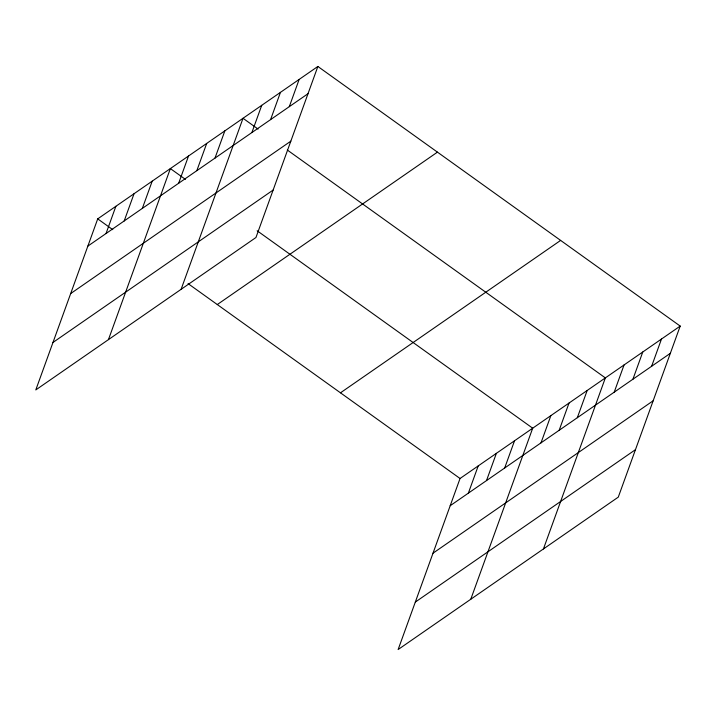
<?xml version="1.0" encoding="UTF-8"?>
<svg xmlns="http://www.w3.org/2000/svg" width="716" height="716" viewBox="0 0 716 716"><rect width="100%" height="100%" fill="white"/><g stroke="black" fill="none" stroke-linecap="round" stroke-linejoin="round"><path stroke-width="1.07" d="M317.868 66.463L97.716 218.872L35.8 389.916L255.952 237.506L317.868 66.463L680.2 326.084L618.284 497.128L398.132 649.537L460.048 478.494L680.2 326.084M106.022 233.541L115.876 206.298M124.181 220.967L134.044 193.732M142.341 208.392L152.204 181.157M108.447 339.626L170.363 168.582L185.426 179.367M178.669 183.242L188.532 156.007M196.828 170.668L206.691 143.433M214.997 158.093L224.851 130.858M181.103 289.327L243.019 118.283L258.073 129.077M251.871 132.567L261.734 105.333M270.585 119.617L280.439 92.373M289.3 106.657L299.154 79.422M468.353 493.154L478.207 465.919M486.513 480.579L496.376 453.344M504.673 468.013L514.535 440.77M470.779 599.238L532.695 428.195L257.169 230.776M541.001 442.864L550.864 415.62M559.16 430.289L569.023 403.045M577.329 417.714L587.183 390.48M543.435 548.948L605.351 377.905L287.304 150.011M614.203 392.189L624.057 364.945M632.917 379.229L642.771 351.995M651.623 366.279L661.486 339.035M87.853 246.116L308.005 93.707M70.678 293.569L290.83 141.159M52.975 342.463L273.127 190.053M217.288 304.551L437.44 152.141M340.476 392.815L560.628 240.406M450.185 505.729L670.337 353.319M433.01 553.191L653.162 400.772M415.307 602.084L635.459 449.666M97.716 218.872L112.77 229.666M188.057 283.608L460.048 478.494"/></g></svg>
